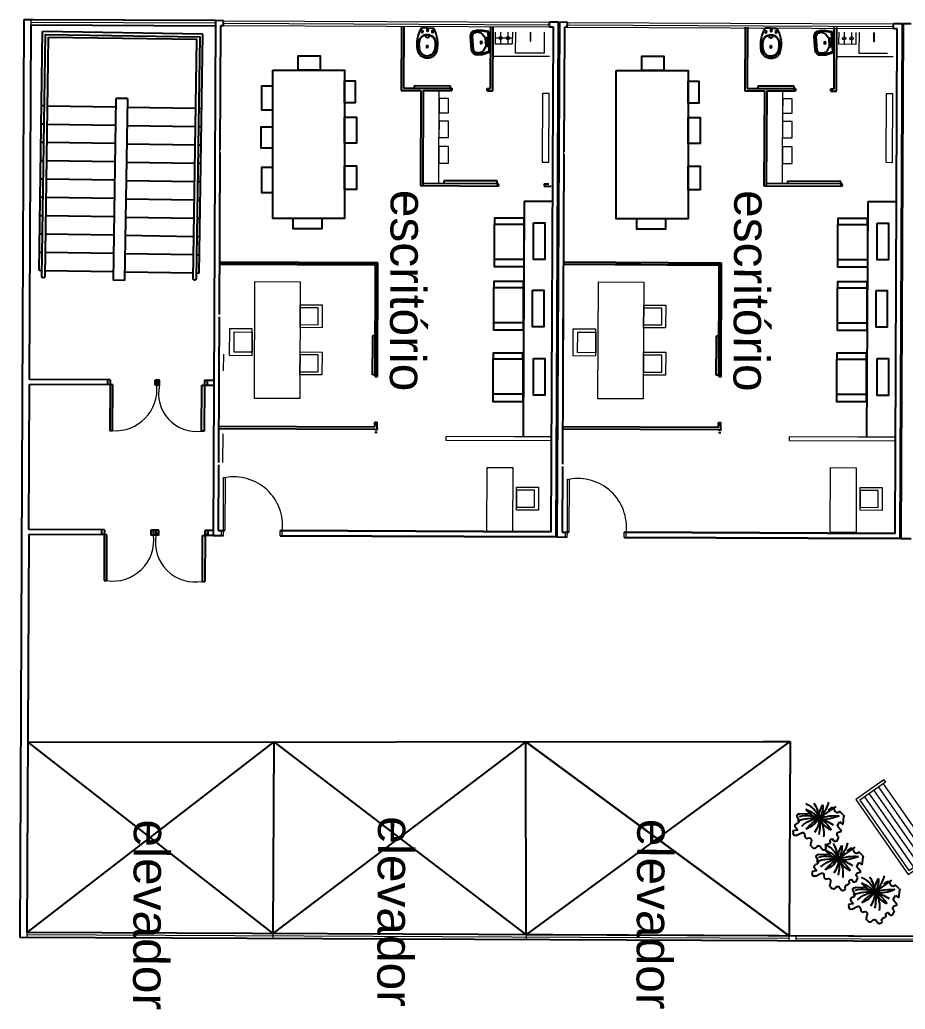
# Model space of a CAD drawing. Header units: metres. Extents: x 322294 to 7190115, y 7390841 to 10157759.
# Drawn here: x 323662.34 to 323677.83, y 7392810.41 to 7392827.72 of the extents above; entities that cross this region are included whole.
import ezdxf

# ---------------------------------------------------------------- set-up
doc = ezdxf.new("R2010")
doc.units = ezdxf.units.M
doc.layers.get('0').update_dxf_attribs({"lineweight": 18})
for name, color, linetype in [('Alvenaria', 6, 'Continuous'), ('Corrimão', 1, 'Continuous'), ('greeb', 92, 'Continuous'), ('HIDRAULICA', 3, 'Continuous'), ('PECAS', 2, 'Continuous')]:
    doc.layers.add(name, color=color, linetype=linetype)
for name, color, linetype, lineweight in [('ESQUADRIA', 2, 'Continuous', 15), ('linagrossa', 7, 'Continuous', 25), ('MÓVEIS', 7, 'Continuous', 13), ('PISO', 254, 'Continuous', 9), ('VIDRO', 4, 'Continuous', 15)]:
    doc.layers.add(name, color=color, linetype=linetype, lineweight=lineweight)
doc.styles.get("Standard").update_dxf_attribs({"font": 'arial.ttf'})

# ---------------------------------------------------------------- blocks, each defined once
blk = doc.blocks.new('Escada Emergência')
at = {"layer": 'Alvenaria'}
for p, q in [((-4.18, -0.05), (-4.18, 0)), ((-4.18, 0), (0, 0)), ((-3.86, -0.05), (-3.86, 0)), ((-3.54, -0.05), (-3.54, 0)), ((-3.22, -0.05), (-3.22, 0)), ((-2.9, -0.05), (-2.9, 0)), ((-2.58, -0.05), (-2.58, 0)), ((-2.26, -0.05), (-2.26, 0)), ((-1.94, -0.05), (-1.94, 0)), ((-1.62, -0.05), (-1.62, 0)), ((-1.3, -0.05), (-1.3, 0)), ((0, -2.8), (0, 0)), ((-4.18, -1.3), (-4.18, -0.1)), ((-3.86, -1.3), (-3.86, -0.1)), ((-3.54, -1.3), (-3.54, -0.1)), ((-3.22, -1.3), (-3.22, -0.1)), ((-2.9, -1.3), (-2.9, -0.1)), ((-2.58, -1.3), (-2.58, -0.1)), ((-2.26, -1.3), (-2.26, -0.1)), ((-1.94, -1.3), (-1.94, -0.1)), ((-1.62, -1.3), (-1.62, -0.1)), ((-1.3, -1.3), (-1.3, -0.1)), ((-1.15, -1.3), (-4.33, -1.3)), ((-4.33, -1.5), (-4.33, -1.3)), ((-1.15, -1.5), (-1.15, -1.3)), ((-1.15, -1.5), (-4.33, -1.5)), ((-4.18, -1.5), (-4.18, -2.7)), ((-3.86, -1.5), (-3.86, -2.7)), ((-3.54, -1.5), (-3.54, -2.7)), ((-3.22, -1.5), (-3.22, -2.7)), ((-2.9, -1.5), (-2.9, -2.7)), ((-2.58, -1.5), (-2.58, -2.7)), ((-2.26, -1.5), (-2.26, -2.7)), ((-1.94, -1.5), (-1.94, -2.7)), ((-1.62, -1.5), (-1.62, -2.7)), ((-1.3, -1.5), (-1.3, -2.7)), ((-4.18, -2.75), (-4.18, -2.8)), ((-3.86, -2.75), (-3.86, -2.8)), ((-3.54, -2.75), (-3.54, -2.8)), ((-3.22, -2.75), (-3.22, -2.8)), ((-2.9, -2.75), (-2.9, -2.8)), ((-2.58, -2.75), (-2.58, -2.8)), ((-2.26, -2.75), (-2.26, -2.8)), ((-1.94, -2.75), (-1.94, -2.8)), ((-1.62, -2.75), (-1.62, -2.8)), ((-1.3, -2.75), (-1.3, -2.8)), ((-4.18, -2.8), (0, -2.8))]:
    blk.add_line(p, q, dxfattribs=at)
at = {"layer": 'Corrimão'}
blk.add_lwpolyline([(-4.28, -0.05), (-0.05, -0.05), (-0.05, -2.75), (-4.28, -2.75, -1), (-4.28, -2.7), (-0.1, -2.7), (-0.1, -0.1), (-4.28, -0.1, -1)], format="xyb", close=True, dxfattribs=at)
blk = doc.blocks.new('tree-pl-31')
at = {"color": 0, "linetype": 'ByBlock'}
for p, q in [((-0.025, 0.096), (-0.862, 0.508)), ((-0.607, 0.471), (-0.458, 0.392)), ((-1.118, 0.086), (-0.991, 0.248)), ((-0.991, 0.248), (-0.91, 0.222)), ((-0.783, 0.29), (-0.75, 0.409)), ((0.314, 0.334), (0.829, 0.44)), ((0.946, 0.317), (0.902, 0.145)), ((0.977, 0.023), (1.035, 0.01)), ((-1.042, -0.33), (-1.136, -0.004)), ((-0.905, -0.207), (-1.042, -0.33)), ((-0.926, -0.64), (-0.782, -0.388)), ((-0.782, -0.388), (-0.905, -0.207)), ((1.118, -0.503), (0.872, -0.418)), ((1.101, -0.136), (1.021, -0.279)), ((1.021, -0.279), (1.238, -0.279)), ((1.238, -0.279), (1.25, -0.398)), ((-0.787, -0.657), (-0.926, -0.64)), ((-0.761, -0.878), (-0.716, -0.812)), ((-0.679, -1.011), (-0.761, -0.878)), ((0.481, -0.835), (0.551, -1.015)), ((0.668, -0.734), (0.62, -0.71)), ((0.74, -0.655), (0.668, -0.734)), ((0.74, -0.513), (0.74, -0.655)), ((-0.472, -0.907), (-0.499, -0.99)), ((-0.446, -0.906), (-0.472, -0.907)), ((-0.214, -1.12), (-0.244, -1.12)), ((-0.14, -1.29), (-0.129, -1.269)), ((-0.077, -1.333), (-0.14, -1.29)), ((0.128, -1.175), (0.069, -1.294)), ((0.32, -1.182), (0.291, -1.15)), ((0.533, -1.094), (0.473, -1.174))]:
    blk.add_line(p, q, dxfattribs=at)
for centre, radius, start, end in [((-0.654, 0.383), 0.1, 62.1589, 164.5493), ((1.134, 1.495), 1.837, 204.0126, 231.1522), ((-1.182, -0.151), 1.219, 11.3557, 42.1465), ((0.929, 0.831), 1.219, 187.747, 218.9832), ((1.485, -0.961), 1.837, 121.9513, 146.5847), ((-1.047, 1.569), 1.837, 303.455, 328.0885), ((1.163, -0.151), 1.219, 124.5644, 168.6443), ((1.805, 0.115), 1.837, 157.6127, 180.8133), ((-1.04, 0.024), 0.1, 141.8627, 196.0799), ((-0.44, -1.708), 1.837, 77.3342, 105.4358), ((-0.44, 1.834), 1.837, 254.5642, 282.6658), ((-0.88, 0.317), 0.1, 252.2434, 344.5493), ((0.679, -1.616), 1.837, 111.5628, 134.1842), ((-1.181, 0.474), 1.219, 305.8088, 342.5666), ((0.68, -0.921), 1.219, 123.7318, 160.4895), ((1.083, -0.411), 1.219, 157.1271, 196.64), ((0.719, -0.892), 1.219, 84.3993, 129.2176), ((-0.565, -1.675), 1.837, 48.9632, 73.7627), ((1.163, 0.343), 1.219, 191.3557, 223.7531), ((1.805, 0.077), 1.837, 179.1867, 202.4381), ((0.558, -1.662), 1.837, 77.2147, 107.9912), ((0.114, -1.127), 1.219, 55.2433, 95.8223), ((0.895, 0.903), 1.219, 222.0761, 257.975), ((0.849, 0.342), 0.1, 345.7453, 101.5547), ((0.999, 0.121), 0.1, 165.7453, 257.3108), ((1.013, -0.088), 0.1, 330.9628, 77.3108), ((0.84, -0.513), 0.1, 71.0828, 180), ((1.151, -0.408), 0.1, 251.0828, 6.0047), ((-0.798, -0.756), 0.1, 325.8594, 83.2062), ((0.574, -0.799), 0.1, 62.8336, 201.1591), ((-0.594, -0.959), 0.1, 211.5165, 342.0079), ((-0.442, -1.006), 0.1, 356.1557, 92.2923), ((-0.242, -1.02), 0.1, 176.1557, 268.7537), ((-0.216, -1.22), 0.1, 330.5417, 88.7537), ((-0.021, -1.25), 0.1, 235.694, 333.9208), ((0.218, -1.219), 0.1, 43.0704, 153.9208), ((0.393, -1.113), 0.1, 223.0704, 322.8351), ((0.453, -1.034), 0.1, 322.8351, 10.9464)]:
    blk.add_arc(centre, radius, start, end, dxfattribs=at)
blk = doc.blocks.new('BANCO DE PRAÇA')
at = {"layer": 'MÓVEIS'}
for p, q in [((-1258.724, -31.249), (-1257.124, -31.249)), ((-1258.724, -31.849), (-1258.724, -31.249)), ((-1258.674, -31.299), (-1257.174, -31.299)), ((-1258.674, -31.849), (-1258.674, -31.299)), ((-1257.174, -31.299), (-1257.174, -31.849)), ((-1257.124, -31.249), (-1257.124, -31.849)), ((-1258.674, -31.399), (-1257.174, -31.399)), ((-1258.674, -31.499), (-1257.174, -31.499)), ((-1258.674, -31.599), (-1257.174, -31.599)), ((-1258.724, -31.799), (-1258.724, -31.849)), ((-1258.674, -31.699), (-1257.174, -31.699)), ((-1258.674, -31.799), (-1257.174, -31.799)), ((-1258.674, -31.849), (-1258.674, -31.799)), ((-1257.174, -31.799), (-1257.174, -31.849)), ((-1257.124, -31.849), (-1257.124, -31.799)), ((-1258.724, -31.849), (-1258.674, -31.849)), ((-1257.174, -31.849), (-1257.124, -31.849))]:
    blk.add_line(p, q, dxfattribs=at)
blk = doc.blocks.new('new block.dwg vaso sanitario')
at = {"layer": 'PECAS', "color": 0}
for q in [(0, 95.742742), (0, -95.742742)]:
    blk.add_line((0, 0), q, dxfattribs=at)
for centre, radius in [((40.000002, 0), 17.500001), ((62.500003, 91.500003), 17.500001), ((325.000014, 0), 15.000001), ((62.500003, -91.500004), 17.500001)]:
    blk.add_circle(centre, radius, dxfattribs=at)
for centre, radius, start, end in [((281.877309, -367.965429), 546.302538, 78.038978, 120.612911), ((7.500001, 95.742742), 7.5, 120.612911, 180), ((257.500011, 0), 145.000006, 94.115245, 180), ((257.500011, 0), 145.000006, 180, 265.884755), ((257.500011, 0), 138.500006, 94.115245, 180), ((257.500011, 0), 138.500006, 180, 265.884755), ((145.000006, 0), 30.000001, 213.541951, 146.458049), ((282.97582, -354.084727), 500.00002, 77.754014, 94.115245), ((282.97582, -354.084727), 493.50002, 77.754014, 94.115245), ((359.829176, 0), 131.170844, 0, 77.754014), ((359.829176, 0), 131.170844, 282.245986, 0), ((359.829176, 0), 137.670844, 0, 77.754014), ((359.829176, 0), 137.670844, 282.245986, 0), ((359.829176, 0), 170.170846, 0, 78.038978), ((359.829176, 0), 170.170846, 281.961022, 0), ((7.500001, -95.742742), 7.5, 180, 239.387089), ((281.877309, 367.965428), 546.302538, 239.387089, 281.961022), ((282.97582, 354.084726), 500.00002, 265.884755, 282.245986), ((282.97582, 354.084726), 493.50002, 265.884755, 282.245986)]:
    blk.add_arc(centre, radius, start, end, dxfattribs=at)
blk = doc.blocks.new('pia de banheiro')
at = {"layer": 'HIDRAULICA', "color": 0}
for p, q in [((-1167.941, -47.098), (-1167.741, -47.048)), ((-1167.941, -47.598), (-1167.941, -47.098)), ((-1167.921, -47.113), (-1167.736, -47.067)), ((-1167.921, -47.582), (-1167.921, -47.113)), ((-1167.921, -47.248), (-1167.841, -47.248)), ((-1167.841, -47.248), (-1167.767, -47.141)), ((-1167.841, -47.248), (-1167.841, -47.448)), ((-1167.741, -47.048), (-1167.632, -47.048)), ((-1167.741, -47.068), (-1167.632, -47.068)), ((-1167.685, -47.098), (-1167.632, -47.098)), ((-1167.541, -47.506), (-1167.541, -47.189)), ((-1167.511, -47.506), (-1167.511, -47.189)), ((-1167.491, -47.506), (-1167.491, -47.189)), ((-1167.841, -47.448), (-1167.921, -47.448)), ((-1167.841, -47.448), (-1167.771, -47.553)), ((-1167.941, -47.598), (-1167.741, -47.648)), ((-1167.921, -47.582), (-1167.736, -47.628)), ((-1167.741, -47.628), (-1167.632, -47.628)), ((-1167.741, -47.648), (-1167.632, -47.648)), ((-1167.687, -47.598), (-1167.632, -47.598))]:
    blk.add_line(p, q, dxfattribs=at)
for centre, radius in [((-1167.881, -47.348), 0.0195), ((-1167.881, -47.298), 0.0183), ((-1167.881, -47.398), 0.0182), ((-1167.741, -47.348), 0.0234)]:
    blk.add_circle(centre, radius, dxfattribs=at)
for centre, radius, start, end in [((-1167.685, -47.198), 0.1, 90, 145.2405), ((-1167.632, -47.189), 0.141, 0, 90), ((-1167.632, -47.189), 0.121, 0, 90), ((-1167.632, -47.189), 0.0914, 0, 90), ((-1167.687, -47.498), 0.1, 213.7272, 270), ((-1167.632, -47.506), 0.0914, 270, 0), ((-1167.632, -47.506), 0.121, 270, 0), ((-1167.632, -47.506), 0.141, 270, 0)]:
    blk.add_arc(centre, radius, start, end, dxfattribs=at)

msp = doc.modelspace()

# ---------------------------------------------------------------- linework, layer by layer
at = {"layer": 'ESQUADRIA'}
for centre, radius, start, end in [((323664.015, 7392821.253), 0.723, 265.7454, 5.7834), ((323665.429, 7392821.183), 0.664, 167.531, 277.7985), ((323666.086, 7392818.875), 0.848, 353.7691, 100.3564), ((323672.102, 7392818.846), 0.848, 353.7691, 100.3564), ((323663.97, 7392818.615), 0.714, 261.0502, 7.3479), ((323665.405, 7392818.58), 0.695, 170.0528, 280.5043)]:
    msp.add_arc(centre, radius, start, end, dxfattribs=at)
at = {"layer": 'linagrossa'}
for p, q in [((323662.412, 7392827.716), (323662.339, 7392811.67)), ((323662.577, 7392827.715), (323662.412, 7392827.716)), ((323665.76, 7392827.701), (323662.577, 7392827.715)), ((323665.76, 7392827.701), (323665.719, 7392818.701)), ((323665.9, 7392827.7), (323665.76, 7392827.701)), ((323665.899, 7392827.612), (323665.9, 7392827.7)), ((323662.507, 7392821.424), (323662.535, 7392827.628)), ((323662.535, 7392827.628), (323665.76, 7392827.613)), ((323665.848, 7392827.613), (323665.838, 7392825.436)), ((323665.899, 7392827.612), (323665.848, 7392827.613)), ((323669.017, 7392827.593), (323669.011, 7392826.481)), ((323669.057, 7392827.593), (323669.053, 7392826.522)), ((323670.571, 7392826.515), (323670.576, 7392827.586)), ((323670.611, 7392826.474), (323670.617, 7392827.586)), ((323671.76, 7392827.673), (323671.606, 7392827.674)), ((323671.606, 7392827.586), (323671.606, 7392827.674)), ((323671.672, 7392827.586), (323671.606, 7392827.586)), ((323671.632, 7392818.761), (323671.672, 7392827.586)), ((323671.719, 7392818.673), (323671.76, 7392827.673)), ((323671.777, 7392827.672), (323671.735, 7392818.672)), ((323671.916, 7392827.671), (323671.777, 7392827.672)), ((323671.864, 7392827.584), (323671.854, 7392825.407)), ((323671.915, 7392827.583), (323671.864, 7392827.584)), ((323671.915, 7392827.583), (323671.916, 7392827.671)), ((323675.027, 7392827.588), (323675.022, 7392826.476)), ((323675.068, 7392827.588), (323675.063, 7392826.516)), ((323676.581, 7392826.509), (323676.586, 7392827.581)), ((323676.622, 7392826.468), (323676.627, 7392827.581)), ((323677.776, 7392827.644), (323677.622, 7392827.645)), ((323677.622, 7392827.557), (323677.622, 7392827.645)), ((323677.688, 7392827.557), (323677.622, 7392827.557)), ((323677.648, 7392818.732), (323677.688, 7392827.557)), ((323677.735, 7392818.644), (323677.776, 7392827.644)), ((323677.792, 7392827.644), (323677.751, 7392818.644)), ((323677.931, 7392827.644), (323677.792, 7392827.644)), ((323669.011, 7392826.481), (323669.353, 7392826.48)), ((323669.053, 7392826.522), (323669.715, 7392826.519)), ((323669.872, 7392826.558), (323669.239, 7392826.561)), ((323669.239, 7392826.561), (323669.239, 7392826.521)), ((323669.353, 7392826.48), (323669.345, 7392824.816)), ((323669.393, 7392826.479), (323669.386, 7392824.815)), ((323669.393, 7392826.479), (323669.715, 7392826.478)), ((323669.715, 7392826.519), (323669.896, 7392826.518)), ((323669.715, 7392826.478), (323669.894, 7392826.477)), ((323669.872, 7392826.518), (323669.872, 7392826.558)), ((323669.872, 7392826.477), (323669.872, 7392826.518)), ((323669.894, 7392826.518), (323669.894, 7392826.477)), ((323669.894, 7392826.477), (323669.894, 7392826.518)), ((323670.515, 7392826.515), (323670.571, 7392826.515)), ((323670.515, 7392826.474), (323670.515, 7392826.515)), ((323670.515, 7392826.474), (323670.611, 7392826.474)), ((323670.535, 7392826.474), (323670.536, 7392826.515)), ((323675.022, 7392826.476), (323675.363, 7392826.474)), ((323675.063, 7392826.516), (323675.725, 7392826.513)), ((323675.25, 7392826.555), (323675.249, 7392826.515)), ((323675.882, 7392826.553), (323675.25, 7392826.555)), ((323675.363, 7392826.474), (323675.355, 7392824.81)), ((323675.404, 7392826.474), (323675.396, 7392824.81)), ((323675.404, 7392826.474), (323675.725, 7392826.472)), ((323675.725, 7392826.513), (323675.906, 7392826.512)), ((323675.725, 7392826.472), (323675.904, 7392826.472)), ((323675.882, 7392826.513), (323675.882, 7392826.553)), ((323675.882, 7392826.472), (323675.882, 7392826.513)), ((323675.904, 7392826.512), (323675.904, 7392826.472)), ((323675.904, 7392826.472), (323675.904, 7392826.512)), ((323676.525, 7392826.51), (323676.581, 7392826.509)), ((323676.525, 7392826.469), (323676.525, 7392826.51)), ((323676.525, 7392826.469), (323676.622, 7392826.468)), ((323676.546, 7392826.469), (323676.546, 7392826.51)), ((323665.838, 7392825.395), (323665.825, 7392822.562)), ((323671.854, 7392825.366), (323671.836, 7392821.463)), ((323669.345, 7392824.816), (323670.713, 7392824.809)), ((323670.713, 7392824.85), (323669.386, 7392824.856)), ((323670.688, 7392824.897), (323669.756, 7392824.901)), ((323669.756, 7392824.901), (323669.756, 7392824.855)), ((323670.688, 7392824.85), (323670.687, 7392824.81)), ((323670.688, 7392824.85), (323670.688, 7392824.897)), ((323670.713, 7392824.83), (323670.713, 7392824.85)), ((323670.713, 7392824.83), (323670.713, 7392824.809)), ((323671.513, 7392824.847), (323671.592, 7392824.846)), ((323671.513, 7392824.847), (323671.513, 7392824.806)), ((323671.513, 7392824.806), (323671.633, 7392824.805)), ((323675.355, 7392824.81), (323676.723, 7392824.804)), ((323676.723, 7392824.845), (323675.396, 7392824.851)), ((323676.698, 7392824.891), (323675.766, 7392824.895)), ((323675.766, 7392824.895), (323675.766, 7392824.849)), ((323676.698, 7392824.845), (323676.698, 7392824.891)), ((323676.698, 7392824.845), (323676.698, 7392824.804)), ((323676.723, 7392824.824), (323676.723, 7392824.845)), ((323676.723, 7392824.824), (323676.723, 7392824.804)), ((323671.16, 7392824.538), (323671.141, 7392820.426)), ((323671.659, 7392824.538), (323671.16, 7392824.538)), ((323677.17, 7392824.533), (323677.151, 7392820.42)), ((323677.669, 7392824.533), (323677.17, 7392824.533)), ((323668.603, 7392823.467), (323665.826, 7392823.48)), ((323668.562, 7392823.427), (323665.826, 7392823.439)), ((323668.553, 7392821.481), (323668.562, 7392823.427)), ((323668.594, 7392821.481), (323668.603, 7392823.467)), ((323674.613, 7392823.462), (323671.836, 7392823.475)), ((323674.572, 7392823.421), (323671.836, 7392823.434)), ((323674.563, 7392821.476), (323674.572, 7392823.421)), ((323674.604, 7392821.475), (323674.613, 7392823.462)), ((323665.824, 7392822.521), (323665.82, 7392821.492)), ((323671.84, 7392822.493), (323671.836, 7392821.504)), ((323668.513, 7392822.086), (323668.513, 7392822.194)), ((323668.513, 7392822.194), (323668.556, 7392822.194)), ((323674.523, 7392822.08), (323674.524, 7392822.188)), ((323674.524, 7392822.188), (323674.566, 7392822.188)), ((323668.51, 7392821.505), (323668.513, 7392822.086)), ((323674.52, 7392821.499), (323674.523, 7392822.08)), ((323665.82, 7392821.492), (323665.813, 7392819.974)), ((323668.553, 7392821.505), (323668.51, 7392821.505)), ((323668.594, 7392821.504), (323668.553, 7392821.505)), ((323668.573, 7392821.481), (323668.553, 7392821.481)), ((323668.553, 7392821.481), (323668.594, 7392821.481)), ((323668.573, 7392821.481), (323668.573, 7392821.481)), ((323671.836, 7392821.463), (323671.829, 7392819.945)), ((323674.563, 7392821.499), (323674.52, 7392821.499)), ((323674.604, 7392821.499), (323674.563, 7392821.499)), ((323674.583, 7392821.476), (323674.563, 7392821.476)), ((323674.563, 7392821.476), (323674.604, 7392821.475)), ((323674.583, 7392821.476), (323674.583, 7392821.476)), ((323662.495, 7392818.802), (323662.507, 7392821.336)), ((323663.92, 7392821.418), (323662.507, 7392821.424)), ((323663.965, 7392821.33), (323662.507, 7392821.336)), ((323663.872, 7392821.42), (323663.872, 7392821.332)), ((323663.92, 7392821.332), (323663.916, 7392820.532)), ((323663.92, 7392821.42), (323663.92, 7392821.332)), ((323663.962, 7392820.532), (323663.965, 7392821.332)), ((323664.708, 7392821.328), (323664.708, 7392821.416)), ((323664.781, 7392821.414), (323664.708, 7392821.414)), ((323664.735, 7392821.326), (323664.708, 7392821.326)), ((323664.735, 7392821.416), (323664.735, 7392821.328)), ((323664.78, 7392821.326), (323664.735, 7392821.326)), ((323664.754, 7392821.415), (323664.753, 7392821.328)), ((323664.78, 7392821.328), (323664.781, 7392821.416)), ((323665.519, 7392820.524), (323665.523, 7392821.324)), ((323665.737, 7392821.322), (323665.523, 7392821.323)), ((323665.569, 7392821.324), (323665.565, 7392820.524)), ((323665.569, 7392821.412), (323665.569, 7392821.324)), ((323665.737, 7392821.409), (323665.569, 7392821.41)), ((323665.617, 7392821.411), (323665.616, 7392821.324)), ((323668.549, 7392820.594), (323665.813, 7392820.606)), ((323668.549, 7392820.594), (323668.549, 7392820.681)), ((323668.549, 7392820.681), (323668.59, 7392820.681)), ((323668.549, 7392820.647), (323668.59, 7392820.647)), ((323668.59, 7392820.593), (323668.59, 7392820.681)), ((323668.595, 7392820.553), (323668.59, 7392820.593)), ((323674.559, 7392820.588), (323671.823, 7392820.601)), ((323674.559, 7392820.588), (323674.559, 7392820.676)), ((323674.559, 7392820.676), (323674.6, 7392820.675)), ((323674.559, 7392820.642), (323674.6, 7392820.641)), ((323674.6, 7392820.588), (323674.6, 7392820.675)), ((323674.605, 7392820.547), (323674.6, 7392820.588)), ((323663.916, 7392820.532), (323663.962, 7392820.532)), ((323665.565, 7392820.524), (323665.519, 7392820.524)), ((323668.548, 7392820.553), (323665.813, 7392820.565)), ((323668.548, 7392820.553), (323668.595, 7392820.553)), ((323668.548, 7392820.505), (323668.589, 7392820.505)), ((323674.559, 7392820.547), (323671.823, 7392820.56)), ((323674.558, 7392820.499), (323674.599, 7392820.499)), ((323674.559, 7392820.547), (323674.605, 7392820.547)), ((323665.813, 7392819.933), (323665.807, 7392818.788)), ((323671.829, 7392819.904), (323671.823, 7392818.759)), ((323662.495, 7392818.714), (323662.463, 7392811.757)), ((323663.818, 7392818.796), (323662.495, 7392818.802)), ((323663.863, 7392818.708), (323662.495, 7392818.714)), ((323663.77, 7392818.798), (323663.77, 7392818.71)), ((323663.817, 7392818.71), (323663.814, 7392817.91)), ((323663.818, 7392818.797), (323663.817, 7392818.71)), ((323663.859, 7392817.91), (323663.863, 7392818.71)), ((323664.633, 7392818.794), (323664.633, 7392818.706)), ((323664.768, 7392818.791), (323664.633, 7392818.792)), ((323664.678, 7392818.704), (323664.633, 7392818.704)), ((323664.678, 7392818.706), (323664.679, 7392818.793)), ((323664.767, 7392818.704), (323664.678, 7392818.704)), ((323664.72, 7392818.7), (323664.721, 7392818.788)), ((323664.722, 7392818.791), (323664.722, 7392818.704)), ((323664.766, 7392818.787), (323664.766, 7392818.7)), ((323664.767, 7392818.704), (323664.768, 7392818.791)), ((323665.532, 7392817.896), (323665.536, 7392818.696)), ((323665.536, 7392818.696), (323665.581, 7392818.7)), ((323665.581, 7392818.696), (323665.578, 7392817.896)), ((323665.582, 7392818.784), (323665.581, 7392818.696)), ((323665.725, 7392818.699), (323665.581, 7392818.7)), ((323665.582, 7392818.7), (323665.583, 7392818.788)), ((323665.725, 7392818.787), (323665.583, 7392818.788)), ((323665.63, 7392818.783), (323665.629, 7392818.696)), ((323665.63, 7392818.7), (323665.631, 7392818.787)), ((323665.719, 7392818.701), (323665.899, 7392818.7)), ((323665.807, 7392818.788), (323665.928, 7392818.787)), ((323666.893, 7392818.695), (323671.719, 7392818.673)), ((323671.719, 7392818.673), (323666.893, 7392818.695)), ((323666.894, 7392818.783), (323671.632, 7392818.761)), ((323671.632, 7392818.761), (323666.894, 7392818.783)), ((323671.823, 7392818.759), (323671.944, 7392818.758)), ((323672.91, 7392818.754), (323677.648, 7392818.732)), ((323677.648, 7392818.732), (323672.91, 7392818.754)), ((323671.735, 7392818.672), (323671.915, 7392818.671)), ((323672.909, 7392818.666), (323677.735, 7392818.644)), ((323677.735, 7392818.644), (323672.909, 7392818.666)), ((323677.751, 7392818.644), (323677.931, 7392818.643)), ((323663.814, 7392817.91), (323663.859, 7392817.91)), ((323665.532, 7392817.896), (323665.578, 7392817.896)), ((323666.782, 7392815.088), (323662.463, 7392811.757)), ((323662.478, 7392815.084), (323675.348, 7392815.096)), ((323662.478, 7392815.084), (323666.766, 7392811.737)), ((323671.19, 7392815.092), (323666.766, 7392811.737)), ((323666.782, 7392815.088), (323666.766, 7392811.737)), ((323666.782, 7392815.088), (323671.194, 7392811.717)), ((323671.194, 7392811.717), (323671.19, 7392815.094)), ((323671.19, 7392815.092), (323675.798, 7392811.696)), ((323675.798, 7392811.696), (323671.19, 7392815.092)), ((323671.194, 7392811.717), (323675.814, 7392815.094)), ((323675.348, 7392815.096), (323675.814, 7392815.094)), ((323675.814, 7392815.094), (323675.798, 7392811.696)), ((323705.089, 7392811.475), (323662.339, 7392811.67)), ((323705.002, 7392811.563), (323662.463, 7392811.757)), ((323696.407, 7392811.602), (323671.194, 7392811.717))]:
    msp.add_line(p, q, dxfattribs=at)
for points in [[(323667.594, 7392826.835), (323667.21, 7392826.835), (323667.21, 7392827.084), (323667.594, 7392827.084)], [(323673.604, 7392826.83), (323673.22, 7392826.83), (323673.22, 7392827.079), (323673.604, 7392827.079)], [(323666.763, 7392826.835), (323668.02, 7392826.835), (323668.02, 7392824.24), (323666.763, 7392824.24)], [(323672.773, 7392826.83), (323674.03, 7392826.83), (323674.03, 7392824.235), (323672.773, 7392824.235)], [(323668.02, 7392826.648), (323668.207, 7392826.648), (323668.207, 7392826.264), (323668.02, 7392826.264)], [(323674.03, 7392826.643), (323674.217, 7392826.643), (323674.217, 7392826.259), (323674.03, 7392826.259)], [(323666.763, 7392826.555), (323666.566, 7392826.555), (323666.566, 7392826.14), (323666.763, 7392826.14)], [(323668.02, 7392826.015), (323668.228, 7392826.015), (323668.228, 7392825.559), (323668.02, 7392825.559)], [(323674.03, 7392826.01), (323674.238, 7392826.01), (323674.238, 7392825.553), (323674.03, 7392825.553)], [(323666.763, 7392825.839), (323666.555, 7392825.839), (323666.555, 7392825.475), (323666.763, 7392825.475)], [(323666.763, 7392825.133), (323666.566, 7392825.133), (323666.566, 7392824.697), (323666.763, 7392824.697)], [(323668.02, 7392825.164), (323668.228, 7392825.164), (323668.228, 7392824.749), (323668.02, 7392824.749)], [(323674.03, 7392825.158), (323674.238, 7392825.158), (323674.238, 7392824.744), (323674.03, 7392824.744)], [(323667.626, 7392824.24), (323667.117, 7392824.24), (323667.117, 7392824.064), (323667.626, 7392824.064)], [(323671.159, 7392824.248), (323670.64, 7392824.248), (323670.64, 7392824.145), (323671.159, 7392824.145)], [(323673.636, 7392824.235), (323673.127, 7392824.235), (323673.127, 7392824.058), (323673.636, 7392824.058)], [(323677.169, 7392824.243), (323676.65, 7392824.243), (323676.65, 7392824.139), (323677.169, 7392824.139)], [(323670.64, 7392824.145), (323671.155, 7392824.145), (323671.155, 7392823.397), (323670.64, 7392823.397)], [(323671.326, 7392824.166), (323671.523, 7392824.166), (323671.523, 7392823.522), (323671.326, 7392823.522)], [(323676.65, 7392824.139), (323677.165, 7392824.139), (323677.165, 7392823.392), (323676.65, 7392823.392)], [(323677.336, 7392824.16), (323677.533, 7392824.16), (323677.533, 7392823.516), (323677.336, 7392823.516)], [(323671.155, 7392823.397), (323670.64, 7392823.397), (323670.64, 7392823.532), (323671.155, 7392823.532)], [(323677.165, 7392823.392), (323676.65, 7392823.392), (323676.65, 7392823.527), (323677.165, 7392823.527)], [(323671.149, 7392823.138), (323670.63, 7392823.138), (323670.63, 7392823.034), (323671.149, 7392823.034)], [(323670.63, 7392823.034), (323671.145, 7392823.034), (323671.145, 7392822.287), (323670.63, 7392822.287)], [(323677.159, 7392823.132), (323676.64, 7392823.132), (323676.64, 7392823.029), (323677.159, 7392823.029)], [(323676.64, 7392823.029), (323677.155, 7392823.029), (323677.155, 7392822.281), (323676.64, 7392822.281)], [(323671.305, 7392822.99), (323671.502, 7392822.99), (323671.502, 7392822.346), (323671.305, 7392822.346)], [(323677.315, 7392822.984), (323677.513, 7392822.984), (323677.513, 7392822.341), (323677.315, 7392822.341)], [(323671.145, 7392822.287), (323670.63, 7392822.287), (323670.63, 7392822.422), (323671.145, 7392822.422)], [(323677.155, 7392822.281), (323676.64, 7392822.281), (323676.64, 7392822.416), (323677.155, 7392822.416)], [(323671.139, 7392821.889), (323670.62, 7392821.889), (323670.62, 7392821.786), (323671.139, 7392821.786)], [(323671.326, 7392821.796), (323671.523, 7392821.796), (323671.523, 7392821.153), (323671.326, 7392821.153)], [(323677.149, 7392821.884), (323676.63, 7392821.884), (323676.63, 7392821.78), (323677.149, 7392821.78)], [(323670.62, 7392821.786), (323671.135, 7392821.786), (323671.135, 7392821.038), (323670.62, 7392821.038)], [(323676.63, 7392821.78), (323677.145, 7392821.78), (323677.145, 7392821.033), (323676.63, 7392821.033)], [(323677.336, 7392821.791), (323677.533, 7392821.791), (323677.533, 7392821.147), (323677.336, 7392821.147)], [(323671.135, 7392821.038), (323670.62, 7392821.038), (323670.62, 7392821.173), (323671.135, 7392821.173)], [(323677.145, 7392821.033), (323676.63, 7392821.033), (323676.63, 7392821.168), (323677.145, 7392821.168)]]:
    msp.add_lwpolyline(points, close=True, dxfattribs=at)
at = {"layer": 'PISO'}
for p, q in [((323670.657, 7392827.292), (323670.658, 7392827.502)), ((323670.953, 7392827.396), (323670.658, 7392827.397)), ((323670.749, 7392827.502), (323670.748, 7392827.292)), ((323670.878, 7392827.501), (323670.877, 7392827.291)), ((323670.954, 7392827.501), (323670.953, 7392827.291)), ((323671.012, 7392827.133), (323671.014, 7392827.502)), ((323671.264, 7392827.5), (323671.263, 7392827.341)), ((323671.263, 7392827.341), (323671.275, 7392827.341)), ((323671.275, 7392827.341), (323671.276, 7392827.5)), ((323671.513, 7392827.499), (323671.512, 7392827.131)), ((323676.667, 7392827.287), (323676.668, 7392827.497)), ((323676.759, 7392827.497), (323676.758, 7392827.286)), ((323676.888, 7392827.496), (323676.887, 7392827.286)), ((323676.964, 7392827.496), (323676.963, 7392827.285)), ((323677.022, 7392827.127), (323677.024, 7392827.496)), ((323677.274, 7392827.495), (323677.273, 7392827.335)), ((323677.273, 7392827.335), (323677.286, 7392827.335)), ((323677.286, 7392827.335), (323677.286, 7392827.495)), ((323670.948, 7392827.291), (323670.657, 7392827.292)), ((323676.958, 7392827.286), (323676.667, 7392827.287)), ((323670.614, 7392827.082), (323671.602, 7392827.077)), ((323671.508, 7392827.131), (323671.012, 7392827.133)), ((323676.624, 7392827.076), (323677.613, 7392827.071)), ((323677.518, 7392827.125), (323677.022, 7392827.127)), ((323665.904, 7392821.575), (323665.905, 7392821.87)), ((323665.893, 7392819.974), (323665.895, 7392820.474)), ((323670.989, 7392820.427), (323671.64, 7392820.424)), ((323676.999, 7392820.421), (323677.65, 7392820.418)), ((323665.9, 7392818.787), (323665.904, 7392819.714)), ((323665.904, 7392819.714), (323665.932, 7392819.714)), ((323665.932, 7392819.714), (323665.928, 7392818.787)), ((323671.916, 7392818.758), (323671.92, 7392819.685)), ((323671.92, 7392819.685), (323671.949, 7392819.685)), ((323671.949, 7392819.685), (323671.944, 7392818.758)), ((323665.869, 7392818.7), (323665.869, 7392818.788)), ((323665.899, 7392818.7), (323665.9, 7392818.787)), ((323666.893, 7392818.695), (323666.894, 7392818.783)), ((323666.928, 7392818.695), (323666.929, 7392818.783)), ((323671.885, 7392818.671), (323671.886, 7392818.759)), ((323671.915, 7392818.671), (323671.916, 7392818.758)), ((323672.909, 7392818.666), (323672.91, 7392818.754)), ((323672.944, 7392818.666), (323672.945, 7392818.754))]:
    msp.add_line(p, q, dxfattribs=at)
for points in [[(323669.393, 7392826.479), (323669.386, 7392824.856), (323669.667, 7392824.855), (323669.674, 7392826.478)], [(323675.404, 7392826.474), (323675.396, 7392824.851), (323675.677, 7392824.85), (323675.684, 7392826.473)], [(323669.674, 7392826.341), (323669.672, 7392826.089), (323669.836, 7392826.088), (323669.837, 7392826.34)], [(323671.481, 7392826.426), (323671.476, 7392825.229), (323671.594, 7392825.229), (323671.599, 7392826.426)], [(323675.684, 7392826.335), (323675.682, 7392826.084), (323675.846, 7392826.083), (323675.847, 7392826.334)], [(323677.491, 7392826.421), (323677.486, 7392825.224), (323677.604, 7392825.223), (323677.61, 7392826.42)], [(323669.672, 7392825.944), (323669.67, 7392825.657), (323669.836, 7392825.656), (323669.838, 7392825.943)], [(323675.682, 7392825.939), (323675.681, 7392825.651), (323675.846, 7392825.65), (323675.848, 7392825.938)], [(323669.67, 7392825.503), (323669.668, 7392825.208), (323669.837, 7392825.207), (323669.838, 7392825.502)], [(323675.68, 7392825.497), (323675.678, 7392825.203), (323675.847, 7392825.202), (323675.848, 7392825.496)], [(323666.451, 7392823.139), (323667.244, 7392823.135), (323667.235, 7392821.092), (323666.442, 7392821.095)], [(323672.461, 7392823.133), (323673.254, 7392823.13), (323673.245, 7392821.086), (323672.452, 7392821.09)], [(323667.242, 7392822.733), (323667.627, 7392822.731), (323667.625, 7392822.332), (323667.24, 7392822.334)], [(323667.24, 7392822.386), (323667.557, 7392822.384), (323667.559, 7392822.68), (323667.242, 7392822.682)], [(323673.252, 7392822.728), (323673.637, 7392822.726), (323673.635, 7392822.327), (323673.25, 7392822.328)], [(323673.251, 7392822.38), (323673.567, 7392822.379), (323673.569, 7392822.675), (323673.252, 7392822.676)], [(323666.406, 7392822.311), (323666.004, 7392822.312), (323666.002, 7392821.849), (323666.403, 7392821.847)], [(323666.404, 7392821.901), (323666.086, 7392821.902), (323666.087, 7392822.258), (323666.405, 7392822.256)], [(323672.416, 7392822.305), (323672.014, 7392822.307), (323672.012, 7392821.844), (323672.414, 7392821.842)], [(323672.414, 7392821.895), (323672.096, 7392821.897), (323672.097, 7392822.252), (323672.415, 7392822.251)], [(323667.241, 7392821.908), (323667.626, 7392821.906), (323667.624, 7392821.507), (323667.239, 7392821.509)], [(323667.239, 7392821.561), (323667.556, 7392821.559), (323667.557, 7392821.855), (323667.241, 7392821.857)], [(323673.251, 7392821.903), (323673.636, 7392821.901), (323673.634, 7392821.502), (323673.249, 7392821.503)], [(323673.249, 7392821.555), (323673.566, 7392821.554), (323673.568, 7392821.85), (323673.251, 7392821.851)], [(323670.966, 7392819.882), (323670.505, 7392819.884), (323670.5, 7392818.766), (323670.961, 7392818.764)], [(323676.976, 7392819.877), (323676.515, 7392819.879), (323676.51, 7392818.761), (323676.971, 7392818.759)], [(323671.028, 7392819.544), (323671.413, 7392819.542), (323671.411, 7392819.143), (323671.026, 7392819.144)], [(323671.026, 7392819.196), (323671.343, 7392819.195), (323671.344, 7392819.491), (323671.027, 7392819.492)], [(323677.038, 7392819.538), (323677.423, 7392819.536), (323677.421, 7392819.137), (323677.036, 7392819.139)], [(323677.036, 7392819.191), (323677.353, 7392819.189), (323677.354, 7392819.485), (323677.038, 7392819.487)]]:
    msp.add_lwpolyline(points, close=True, dxfattribs=at)
for centre, radius in [((323670.749, 7392827.397), 0.028), ((323670.877, 7392827.396), 0.0294), ((323676.759, 7392827.391), 0.028), ((323676.888, 7392827.391), 0.0294)]:
    msp.add_circle(centre, radius, dxfattribs=at)
at = {"layer": 'VIDRO'}
for p, q in [((323662.535, 7392827.628), (323662.536, 7392827.715)), ((323662.536, 7392827.715), (323665.76, 7392827.701)), ((323665.76, 7392827.701), (323665.76, 7392827.613)), ((323665.9, 7392827.7), (323671.606, 7392827.674)), ((323665.76, 7392827.613), (323662.535, 7392827.628)), ((323665.76, 7392827.657), (323662.536, 7392827.671)), ((323671.606, 7392827.586), (323665.899, 7392827.612)), ((323665.9, 7392827.656), (323671.606, 7392827.63)), ((323677.622, 7392827.557), (323671.915, 7392827.583)), ((323671.916, 7392827.671), (323677.622, 7392827.645)), ((323671.916, 7392827.627), (323677.622, 7392827.601)), ((323665.838, 7392825.395), (323665.838, 7392825.436)), ((323671.854, 7392825.366), (323671.854, 7392825.407)), ((323665.826, 7392823.48), (323668.603, 7392823.467)), ((323665.826, 7392823.46), (323668.562, 7392823.447)), ((323668.562, 7392823.427), (323665.826, 7392823.439)), ((323668.553, 7392821.505), (323668.562, 7392823.427)), ((323668.562, 7392823.447), (323668.603, 7392823.447)), ((323668.582, 7392823.447), (323668.573, 7392821.504)), ((323668.603, 7392823.467), (323668.594, 7392821.504)), ((323671.836, 7392823.475), (323674.613, 7392823.462)), ((323671.836, 7392823.454), (323674.572, 7392823.442)), ((323674.572, 7392823.421), (323671.836, 7392823.434)), ((323674.563, 7392821.499), (323674.572, 7392823.421)), ((323674.572, 7392823.442), (323674.613, 7392823.441)), ((323674.592, 7392823.442), (323674.583, 7392821.499)), ((323674.613, 7392823.462), (323674.604, 7392821.499)), ((323668.594, 7392821.504), (323668.553, 7392821.505)), ((323674.604, 7392821.499), (323674.563, 7392821.499)), ((323662.463, 7392811.757), (323662.463, 7392811.669)), ((323675.798, 7392811.696), (323662.463, 7392811.757)), ((323675.796, 7392811.652), (323662.463, 7392811.713)), ((323662.463, 7392811.669), (323675.794, 7392811.609)), ((323666.766, 7392811.737), (323666.766, 7392811.65)), ((323671.194, 7392811.717), (323671.193, 7392811.63)), ((323675.794, 7392811.609), (323675.798, 7392811.696)), ((323675.914, 7392811.696), (323675.914, 7392811.608)), ((323691.963, 7392811.622), (323675.914, 7392811.696)), ((323675.914, 7392811.652), (323691.963, 7392811.579)), ((323675.914, 7392811.608), (323691.963, 7392811.535))]:
    msp.add_line(p, q, dxfattribs=at)
for points in [[(323671.64, 7392820.424), (323669.789, 7392820.432), (323669.788, 7392820.367), (323671.639, 7392820.359)], [(323677.65, 7392820.418), (323675.799, 7392820.426), (323675.798, 7392820.362), (323677.65, 7392820.353)]]:
    msp.add_lwpolyline(points, close=True, dxfattribs=at)

# ---------------------------------------------------------------- block references
at = {"layer": 'Alvenaria', "rotation": 89.14145572826702}
msp.add_blockref('Escada Emergência', (323662.738, 7392827.509), dxfattribs=at)
at = {"layer": 'greeb', "xscale": -0.387936940534017, "yscale": 0.387936940534017, "zscale": 0.387936940534017, "rotation": 9.02658735716896}
for p in [(323676.319, 7392813.715), (323676.654, 7392813.004), (323677.294, 7392812.426)]:
    msp.add_blockref('tree-pl-31', p, dxfattribs=at)
at = {"layer": 'MÓVEIS', "xscale": -0.001, "yscale": 0.001000000000000001, "zscale": 0.001000000000000001, "rotation": 89.23121005000019}
for p in [(323669.47, 7392827.573), (323675.48, 7392827.568)]:
    msp.add_blockref('new block.dwg vaso sanitario', p, dxfattribs=at)
at = {"layer": 'MÓVEIS', "color": 0, "xscale": -0.7210815143997571, "yscale": 0.7210815143997571, "zscale": 0.7210815143997571, "rotation": 3.867493623138997}
for p in [(322827.989, 7392804.59), (322833.999, 7392804.584)]:
    msp.add_blockref('pia de banheiro', p, dxfattribs=at)
at = {"layer": 'MÓVEIS', "xscale": -1, "rotation": 125.0058268522674}
msp.add_blockref('BANCO DE PRAÇA', (324373.444, 7391765.142), dxfattribs=at)

# ---------------------------------------------------------------- texts
at = {"layer": 'linagrossa'}
for s, p in [('escritório', (323668.827, 7392824.744)), ('escritório', (323674.837, 7392824.739)), ('elevador', (323664.334, 7392813.735)), ('elevador', (323668.605, 7392813.791)), ('elevador', (323673.14, 7392813.745))]:
    msp.add_text(s, height=0.6219, rotation=269.7388, dxfattribs=at).set_placement(p)

doc.saveas('drawing.dxf')
